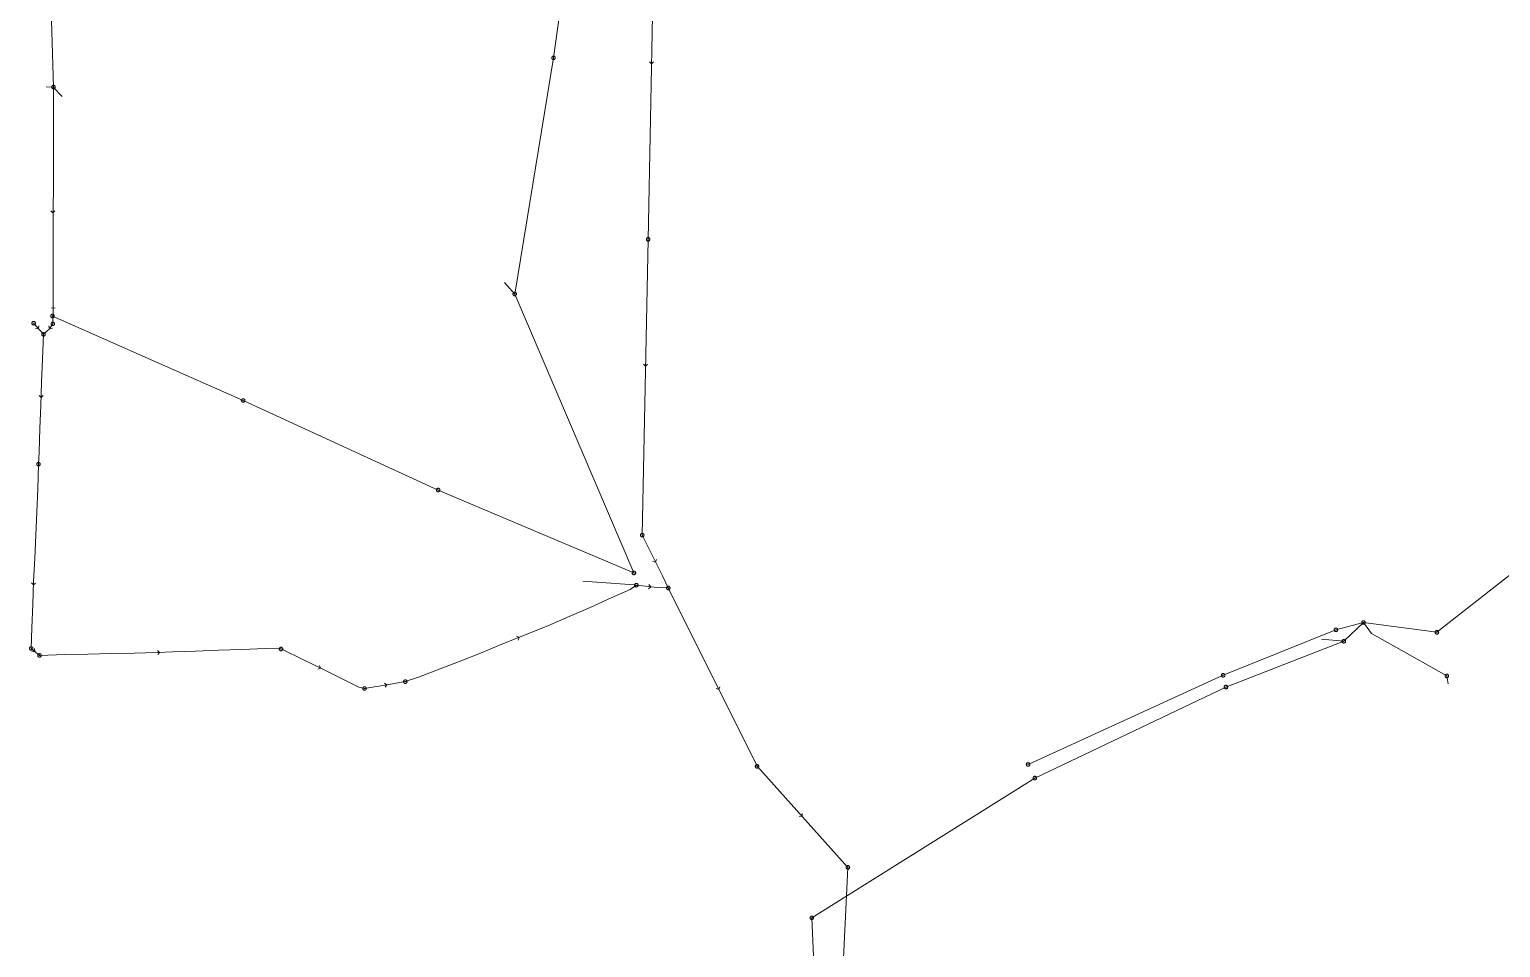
# Model space of a CAD drawing. Header units: metres. Extents: x 25504150 to 25508618, y 6694193 to 6702753.
# Drawn here: x 25506531.1 to 25506911.7, y 6698844.7 to 6699082.2 of the extents above; entities that cross this region are included whole.
import ezdxf

# ---------------------------------------------------------------- set-up
doc = ezdxf.new("R2010")
doc.units = ezdxf.units.M
for name, pattern in [('Sewer_node', [0]), ('Viemariputket', [0]), ('Viemarivarusteet', [0])]:
    doc.linetypes.add(name, pattern=pattern)
for name, color, linetype, lineweight in [('Sewer_node', 7, 'Sewer_node', 0), ('Viemariputket', 7, 'Viemariputket', 0), ('Viemarivarusteet', 7, 'Viemarivarusteet', 0)]:
    doc.layers.add(name, color=color, linetype=linetype, lineweight=lineweight)

msp = doc.modelspace()

# ---------------------------------------------------------------- linework, layer by layer
at = {"layer": 'Sewer_node', "color": 46, "linetype": 'Continuous', "true_color": 0x7f5f00}
msp.add_line((25506536.7, 6699010.15, 34.66), (25506537.72, 6699010.11, 34.66), dxfattribs=at)
at = {"layer": 'Sewer_node', "color": 252, "linetype": 'Continuous', "lineweight": 9, "true_color": 0x848484, "flags": 128}
for points, elevation in [([(25506667.13, 6699074.86), (25506667.12, 6699074.93), (25506667.11, 6699075), (25506667.08, 6699075.07), (25506667.04, 6699075.13), (25506667, 6699075.19), (25506666.94, 6699075.23), (25506666.88, 6699075.27), (25506666.81, 6699075.3), (25506666.74, 6699075.31), (25506666.67, 6699075.32), (25506666.6, 6699075.31), (25506666.53, 6699075.3), (25506666.46, 6699075.27), (25506666.4, 6699075.23), (25506666.34, 6699075.19), (25506666.3, 6699075.13), (25506666.26, 6699075.07), (25506666.23, 6699075), (25506666.22, 6699074.93), (25506666.21, 6699074.86), (25506666.22, 6699074.79), (25506666.23, 6699074.72), (25506666.26, 6699074.65), (25506666.3, 6699074.59), (25506666.34, 6699074.53), (25506666.4, 6699074.49), (25506666.46, 6699074.45), (25506666.53, 6699074.42), (25506666.6, 6699074.41), (25506666.67, 6699074.4), (25506666.74, 6699074.41), (25506666.81, 6699074.42), (25506666.88, 6699074.45), (25506666.94, 6699074.49), (25506667, 6699074.53), (25506667.04, 6699074.59), (25506667.08, 6699074.65), (25506667.11, 6699074.72), (25506667.12, 6699074.79)], 35.67), ([(25506657.1, 6699013.74), (25506657.09, 6699013.81), (25506657.08, 6699013.88), (25506657.05, 6699013.95), (25506657.01, 6699014.01), (25506656.97, 6699014.07), (25506656.91, 6699014.11), (25506656.85, 6699014.15), (25506656.78, 6699014.18), (25506656.71, 6699014.19), (25506656.64, 6699014.2), (25506656.57, 6699014.19), (25506656.5, 6699014.18), (25506656.43, 6699014.15), (25506656.37, 6699014.11), (25506656.31, 6699014.07), (25506656.27, 6699014.01), (25506656.23, 6699013.95), (25506656.2, 6699013.88), (25506656.19, 6699013.81), (25506656.18, 6699013.74), (25506656.19, 6699013.67), (25506656.2, 6699013.6), (25506656.23, 6699013.53), (25506656.27, 6699013.47), (25506656.31, 6699013.41), (25506656.37, 6699013.37), (25506656.43, 6699013.33), (25506656.5, 6699013.3), (25506656.57, 6699013.29), (25506656.64, 6699013.28), (25506656.71, 6699013.29), (25506656.78, 6699013.3), (25506656.85, 6699013.33), (25506656.91, 6699013.37), (25506656.97, 6699013.41), (25506657.01, 6699013.47), (25506657.05, 6699013.53), (25506657.08, 6699013.6), (25506657.09, 6699013.67)], 35.32), ([(25506537.49, 6699008.06), (25506537.48, 6699008.13), (25506537.47, 6699008.2), (25506537.44, 6699008.27), (25506537.4, 6699008.33), (25506537.36, 6699008.39), (25506537.3, 6699008.43), (25506537.24, 6699008.47), (25506537.17, 6699008.5), (25506537.1, 6699008.51), (25506537.03, 6699008.52), (25506536.96, 6699008.51), (25506536.89, 6699008.5), (25506536.82, 6699008.47), (25506536.76, 6699008.43), (25506536.7, 6699008.39), (25506536.66, 6699008.33), (25506536.62, 6699008.27), (25506536.59, 6699008.2), (25506536.58, 6699008.13), (25506536.57, 6699008.06), (25506536.58, 6699007.99), (25506536.59, 6699007.92), (25506536.62, 6699007.85), (25506536.66, 6699007.79), (25506536.7, 6699007.73), (25506536.76, 6699007.69), (25506536.82, 6699007.65), (25506536.89, 6699007.62), (25506536.96, 6699007.61), (25506537.03, 6699007.6), (25506537.1, 6699007.61), (25506537.17, 6699007.62), (25506537.24, 6699007.65), (25506537.3, 6699007.69), (25506537.36, 6699007.73), (25506537.4, 6699007.79), (25506537.44, 6699007.85), (25506537.47, 6699007.92), (25506537.48, 6699007.99)], 39.13), ([(25506586.82, 6698986.2), (25506586.81, 6698986.27), (25506586.8, 6698986.34), (25506586.77, 6698986.41), (25506586.73, 6698986.47), (25506586.69, 6698986.53), (25506586.63, 6698986.57), (25506586.57, 6698986.61), (25506586.5, 6698986.64), (25506586.43, 6698986.65), (25506586.36, 6698986.66), (25506586.29, 6698986.65), (25506586.22, 6698986.64), (25506586.15, 6698986.61), (25506586.09, 6698986.57), (25506586.03, 6698986.53), (25506585.99, 6698986.47), (25506585.95, 6698986.41), (25506585.92, 6698986.34), (25506585.91, 6698986.27), (25506585.9, 6698986.2), (25506585.91, 6698986.13), (25506585.92, 6698986.06), (25506585.95, 6698985.99), (25506585.99, 6698985.93), (25506586.03, 6698985.87), (25506586.09, 6698985.83), (25506586.15, 6698985.79), (25506586.22, 6698985.76), (25506586.29, 6698985.75), (25506586.36, 6698985.74), (25506586.43, 6698985.75), (25506586.5, 6698985.76), (25506586.57, 6698985.79), (25506586.63, 6698985.83), (25506586.69, 6698985.87), (25506586.73, 6698985.93), (25506586.77, 6698985.99), (25506586.8, 6698986.06), (25506586.81, 6698986.13)], 36.62), ([(25506637.29, 6698963.04), (25506637.28, 6698963.11), (25506637.27, 6698963.18), (25506637.24, 6698963.25), (25506637.2, 6698963.31), (25506637.16, 6698963.37), (25506637.1, 6698963.41), (25506637.04, 6698963.45), (25506636.97, 6698963.48), (25506636.9, 6698963.49), (25506636.83, 6698963.5), (25506636.76, 6698963.49), (25506636.69, 6698963.48), (25506636.62, 6698963.45), (25506636.56, 6698963.41), (25506636.5, 6698963.37), (25506636.46, 6698963.31), (25506636.42, 6698963.25), (25506636.39, 6698963.18), (25506636.38, 6698963.11), (25506636.37, 6698963.04), (25506636.38, 6698962.97), (25506636.39, 6698962.9), (25506636.42, 6698962.83), (25506636.46, 6698962.77), (25506636.5, 6698962.71), (25506636.56, 6698962.67), (25506636.62, 6698962.63), (25506636.69, 6698962.6), (25506636.76, 6698962.59), (25506636.83, 6698962.58), (25506636.9, 6698962.59), (25506636.97, 6698962.6), (25506637.04, 6698962.63), (25506637.1, 6698962.67), (25506637.16, 6698962.71), (25506637.2, 6698962.77), (25506637.24, 6698962.83), (25506637.27, 6698962.9), (25506637.28, 6698962.97)], 34.86), ([(25506869.59, 6698926.87), (25506869.58, 6698926.94), (25506869.57, 6698927.01), (25506869.54, 6698927.08), (25506869.5, 6698927.14), (25506869.46, 6698927.2), (25506869.4, 6698927.24), (25506869.34, 6698927.28), (25506869.27, 6698927.31), (25506869.2, 6698927.32), (25506869.13, 6698927.33), (25506869.06, 6698927.32), (25506868.99, 6698927.31), (25506868.92, 6698927.28), (25506868.86, 6698927.24), (25506868.8, 6698927.2), (25506868.76, 6698927.14), (25506868.72, 6698927.08), (25506868.69, 6698927.01), (25506868.68, 6698926.94), (25506868.67, 6698926.87), (25506868.68, 6698926.8), (25506868.69, 6698926.73), (25506868.72, 6698926.66), (25506868.76, 6698926.6), (25506868.8, 6698926.54), (25506868.86, 6698926.5), (25506868.92, 6698926.46), (25506868.99, 6698926.43), (25506869.06, 6698926.42), (25506869.13, 6698926.41), (25506869.2, 6698926.42), (25506869.27, 6698926.43), (25506869.34, 6698926.46), (25506869.4, 6698926.5), (25506869.46, 6698926.54), (25506869.5, 6698926.6), (25506869.54, 6698926.66), (25506869.57, 6698926.73), (25506869.58, 6698926.8)], 33.48)]:
    msp.add_lwpolyline(points, close=True, dxfattribs=dict(at, elevation=elevation))
at = {"layer": 'Sewer_node', "color": 46, "linetype": 'Continuous', "true_color": 0x7f5f00, "flags": 128}
for points in [[(25506691.5, 6699073.84), (25506692.04, 6699073.32), (25506692.56, 6699073.84)], [(25506536.61, 6699035.28), (25506537.15, 6699034.76), (25506537.67, 6699035.29)], [(25506532.68, 6699004.8), (25506533.43, 6699004.77), (25506533.47, 6699005.51)], [(25506536.12, 6699005.5), (25506536.27, 6699004.77), (25506537, 6699004.91)], [(25506689.97, 6698995.61), (25506690.5, 6698995.09), (25506691.03, 6698995.61)], [(25506533.55, 6698987.52), (25506534.07, 6698986.97), (25506534.61, 6698987.47)], [(25506692.4, 6698944.59), (25506693.11, 6698944.36), (25506693.35, 6698945.06)], [(25506531.6, 6698939.03), (25506532.12, 6698938.48), (25506532.66, 6698938.99)], [(25506691.25, 6698937.52), (25506691.83, 6698938), (25506691.37, 6698938.58)], [(25506657.5, 6698924.23), (25506657.79, 6698924.92), (25506657.1, 6698925.21)], [(25506531.73, 6698921.2), (25506532.47, 6698921.27), (25506532.4, 6698922.01)], [(25506564.26, 6698920.48), (25506564.77, 6698921.04), (25506564.22, 6698921.54)], [(25506605.68, 6698916.7), (25506606.39, 6698916.94), (25506606.15, 6698917.65)], [(25506623.16, 6698912.03), (25506623.59, 6698912.64), (25506622.98, 6698913.08)], [(25506708.75, 6698911.7), (25506709.46, 6698911.47), (25506709.7, 6698912.17)], [(25506730.27, 6698878.63), (25506731.02, 6698878.6), (25506731.06, 6698879.34)]]:
    msp.add_lwpolyline(points, dxfattribs=at)
for points, elevation in [([(25506537.77, 6699067.29), (25506537.76, 6699067.36), (25506537.75, 6699067.43), (25506537.72, 6699067.5), (25506537.68, 6699067.56), (25506537.64, 6699067.62), (25506537.58, 6699067.66), (25506537.52, 6699067.7), (25506537.45, 6699067.73), (25506537.38, 6699067.74), (25506537.31, 6699067.75), (25506537.24, 6699067.74), (25506537.17, 6699067.73), (25506537.1, 6699067.7), (25506537.04, 6699067.66), (25506536.98, 6699067.62), (25506536.94, 6699067.56), (25506536.9, 6699067.5), (25506536.87, 6699067.43), (25506536.86, 6699067.36), (25506536.85, 6699067.29), (25506536.86, 6699067.22), (25506536.87, 6699067.15), (25506536.9, 6699067.08), (25506536.94, 6699067.02), (25506536.98, 6699066.96), (25506537.04, 6699066.92), (25506537.1, 6699066.88), (25506537.17, 6699066.85), (25506537.24, 6699066.84), (25506537.31, 6699066.83), (25506537.38, 6699066.84), (25506537.45, 6699066.85), (25506537.52, 6699066.88), (25506537.58, 6699066.92), (25506537.64, 6699066.96), (25506537.68, 6699067.02), (25506537.72, 6699067.08), (25506537.75, 6699067.15), (25506537.76, 6699067.22)], 39.13), ([(25506532.62, 6699006.19), (25506532.61, 6699006.26), (25506532.6, 6699006.33), (25506532.57, 6699006.4), (25506532.53, 6699006.46), (25506532.49, 6699006.52), (25506532.43, 6699006.56), (25506532.37, 6699006.6), (25506532.3, 6699006.63), (25506532.23, 6699006.64), (25506532.16, 6699006.65), (25506532.09, 6699006.64), (25506532.02, 6699006.63), (25506531.95, 6699006.6), (25506531.89, 6699006.56), (25506531.83, 6699006.52), (25506531.79, 6699006.46), (25506531.75, 6699006.4), (25506531.72, 6699006.33), (25506531.71, 6699006.26), (25506531.7, 6699006.19), (25506531.71, 6699006.12), (25506531.72, 6699006.05), (25506531.75, 6699005.98), (25506531.79, 6699005.92), (25506531.83, 6699005.86), (25506531.89, 6699005.82), (25506531.95, 6699005.78), (25506532.02, 6699005.75), (25506532.09, 6699005.74), (25506532.16, 6699005.73), (25506532.23, 6699005.74), (25506532.3, 6699005.75), (25506532.37, 6699005.78), (25506532.43, 6699005.82), (25506532.49, 6699005.86), (25506532.53, 6699005.92), (25506532.57, 6699005.98), (25506532.6, 6699006.05), (25506532.61, 6699006.12)], 100), ([(25506537.6, 6699006.05), (25506537.59, 6699006.12), (25506537.58, 6699006.19), (25506537.55, 6699006.26), (25506537.51, 6699006.32), (25506537.47, 6699006.38), (25506537.41, 6699006.42), (25506537.35, 6699006.46), (25506537.28, 6699006.49), (25506537.21, 6699006.5), (25506537.14, 6699006.51), (25506537.07, 6699006.5), (25506537, 6699006.49), (25506536.93, 6699006.46), (25506536.87, 6699006.42), (25506536.81, 6699006.38), (25506536.77, 6699006.32), (25506536.73, 6699006.26), (25506536.7, 6699006.19), (25506536.69, 6699006.12), (25506536.68, 6699006.05), (25506536.69, 6699005.98), (25506536.7, 6699005.91), (25506536.73, 6699005.84), (25506536.77, 6699005.78), (25506536.81, 6699005.72), (25506536.87, 6699005.68), (25506536.93, 6699005.64), (25506537, 6699005.61), (25506537.07, 6699005.6), (25506537.14, 6699005.59), (25506537.21, 6699005.6), (25506537.28, 6699005.61), (25506537.35, 6699005.64), (25506537.41, 6699005.68), (25506537.47, 6699005.72), (25506537.51, 6699005.78), (25506537.55, 6699005.84), (25506537.58, 6699005.91), (25506537.59, 6699005.98)], 100), ([(25506535.17, 6699003.32), (25506535.16, 6699003.39), (25506535.15, 6699003.46), (25506535.12, 6699003.53), (25506535.08, 6699003.59), (25506535.04, 6699003.65), (25506534.98, 6699003.69), (25506534.92, 6699003.73), (25506534.85, 6699003.76), (25506534.78, 6699003.77), (25506534.71, 6699003.78), (25506534.64, 6699003.77), (25506534.57, 6699003.76), (25506534.5, 6699003.73), (25506534.44, 6699003.69), (25506534.38, 6699003.65), (25506534.34, 6699003.59), (25506534.3, 6699003.53), (25506534.27, 6699003.46), (25506534.26, 6699003.39), (25506534.25, 6699003.32), (25506534.26, 6699003.25), (25506534.27, 6699003.18), (25506534.3, 6699003.11), (25506534.34, 6699003.05), (25506534.38, 6699002.99), (25506534.44, 6699002.95), (25506534.5, 6699002.91), (25506534.57, 6699002.88), (25506534.64, 6699002.87), (25506534.71, 6699002.86), (25506534.78, 6699002.87), (25506534.85, 6699002.88), (25506534.92, 6699002.91), (25506534.98, 6699002.95), (25506535.04, 6699002.99), (25506535.08, 6699003.05), (25506535.12, 6699003.11), (25506535.15, 6699003.18), (25506535.16, 6699003.25)], 100), ([(25506533.88, 6698969.73), (25506533.87, 6698969.8), (25506533.86, 6698969.87), (25506533.83, 6698969.94), (25506533.79, 6698970), (25506533.75, 6698970.06), (25506533.69, 6698970.1), (25506533.63, 6698970.14), (25506533.56, 6698970.17), (25506533.49, 6698970.18), (25506533.42, 6698970.19), (25506533.35, 6698970.18), (25506533.28, 6698970.17), (25506533.21, 6698970.14), (25506533.15, 6698970.1), (25506533.09, 6698970.06), (25506533.05, 6698970), (25506533.01, 6698969.94), (25506532.98, 6698969.87), (25506532.97, 6698969.8), (25506532.96, 6698969.73), (25506532.97, 6698969.66), (25506532.98, 6698969.59), (25506533.01, 6698969.52), (25506533.05, 6698969.46), (25506533.09, 6698969.4), (25506533.15, 6698969.36), (25506533.21, 6698969.32), (25506533.28, 6698969.29), (25506533.35, 6698969.28), (25506533.42, 6698969.27), (25506533.49, 6698969.28), (25506533.56, 6698969.29), (25506533.63, 6698969.32), (25506533.69, 6698969.36), (25506533.75, 6698969.4), (25506533.79, 6698969.46), (25506533.83, 6698969.52), (25506533.86, 6698969.59), (25506533.87, 6698969.66)], 100), ([(25506688.58, 6698938.41), (25506688.57, 6698938.48), (25506688.56, 6698938.55), (25506688.53, 6698938.62), (25506688.49, 6698938.68), (25506688.45, 6698938.74), (25506688.39, 6698938.78), (25506688.33, 6698938.82), (25506688.26, 6698938.85), (25506688.19, 6698938.86), (25506688.12, 6698938.87), (25506688.05, 6698938.86), (25506687.98, 6698938.85), (25506687.91, 6698938.82), (25506687.85, 6698938.78), (25506687.79, 6698938.74), (25506687.75, 6698938.68), (25506687.71, 6698938.62), (25506687.68, 6698938.55), (25506687.67, 6698938.48), (25506687.66, 6698938.41), (25506687.67, 6698938.34), (25506687.68, 6698938.27), (25506687.71, 6698938.2), (25506687.75, 6698938.14), (25506687.79, 6698938.08), (25506687.85, 6698938.04), (25506687.91, 6698938), (25506687.98, 6698937.97), (25506688.05, 6698937.96), (25506688.12, 6698937.95), (25506688.19, 6698937.96), (25506688.26, 6698937.97), (25506688.33, 6698938), (25506688.39, 6698938.04), (25506688.45, 6698938.08), (25506688.49, 6698938.14), (25506688.53, 6698938.2), (25506688.56, 6698938.27), (25506688.57, 6698938.34)], 100), ([(25506876.74, 6698928.77), (25506876.73, 6698928.84), (25506876.72, 6698928.92), (25506876.69, 6698928.98), (25506876.65, 6698929.05), (25506876.6, 6698929.1), (25506876.55, 6698929.15), (25506876.48, 6698929.19), (25506876.42, 6698929.22), (25506876.34, 6698929.23), (25506876.27, 6698929.24), (25506876.2, 6698929.23), (25506876.12, 6698929.22), (25506876.06, 6698929.19), (25506875.99, 6698929.15), (25506875.94, 6698929.1), (25506875.89, 6698929.05), (25506875.85, 6698928.98), (25506875.82, 6698928.92), (25506875.81, 6698928.84), (25506875.8, 6698928.77), (25506875.81, 6698928.7), (25506875.82, 6698928.62), (25506875.85, 6698928.56), (25506875.89, 6698928.49), (25506875.94, 6698928.44), (25506875.99, 6698928.39), (25506876.06, 6698928.35), (25506876.12, 6698928.32), (25506876.2, 6698928.31), (25506876.27, 6698928.3), (25506876.34, 6698928.31), (25506876.42, 6698928.32), (25506876.48, 6698928.35), (25506876.55, 6698928.39), (25506876.6, 6698928.44), (25506876.65, 6698928.49), (25506876.69, 6698928.56), (25506876.72, 6698928.62), (25506876.73, 6698928.7)], 33.89), ([(25506871.62, 6698923.91), (25506871.61, 6698923.98), (25506871.6, 6698924.05), (25506871.57, 6698924.12), (25506871.53, 6698924.18), (25506871.49, 6698924.24), (25506871.43, 6698924.28), (25506871.37, 6698924.32), (25506871.3, 6698924.35), (25506871.23, 6698924.36), (25506871.16, 6698924.37), (25506871.09, 6698924.36), (25506871.02, 6698924.35), (25506870.95, 6698924.32), (25506870.89, 6698924.28), (25506870.83, 6698924.24), (25506870.79, 6698924.18), (25506870.75, 6698924.12), (25506870.72, 6698924.05), (25506870.71, 6698923.98), (25506870.7, 6698923.91), (25506870.71, 6698923.84), (25506870.72, 6698923.77), (25506870.75, 6698923.7), (25506870.79, 6698923.64), (25506870.83, 6698923.58), (25506870.89, 6698923.54), (25506870.95, 6698923.5), (25506871.02, 6698923.47), (25506871.09, 6698923.46), (25506871.16, 6698923.45), (25506871.23, 6698923.46), (25506871.3, 6698923.47), (25506871.37, 6698923.5), (25506871.43, 6698923.54), (25506871.49, 6698923.58), (25506871.53, 6698923.64), (25506871.57, 6698923.7), (25506871.6, 6698923.77), (25506871.61, 6698923.84)], 33.51), ([(25506895.73, 6698926.23), (25506895.72, 6698926.3), (25506895.71, 6698926.37), (25506895.68, 6698926.44), (25506895.64, 6698926.5), (25506895.6, 6698926.56), (25506895.54, 6698926.6), (25506895.48, 6698926.64), (25506895.41, 6698926.67), (25506895.34, 6698926.68), (25506895.27, 6698926.69), (25506895.2, 6698926.68), (25506895.13, 6698926.67), (25506895.06, 6698926.64), (25506895, 6698926.6), (25506894.94, 6698926.56), (25506894.9, 6698926.5), (25506894.86, 6698926.44), (25506894.83, 6698926.37), (25506894.82, 6698926.3), (25506894.81, 6698926.23), (25506894.82, 6698926.16), (25506894.83, 6698926.09), (25506894.86, 6698926.02), (25506894.9, 6698925.96), (25506894.94, 6698925.9), (25506895, 6698925.86), (25506895.06, 6698925.82), (25506895.13, 6698925.79), (25506895.2, 6698925.78), (25506895.27, 6698925.77), (25506895.34, 6698925.78), (25506895.41, 6698925.79), (25506895.48, 6698925.82), (25506895.54, 6698925.86), (25506895.6, 6698925.9), (25506895.64, 6698925.96), (25506895.68, 6698926.02), (25506895.71, 6698926.09), (25506895.72, 6698926.16)], 34.27), ([(25506531.99, 6698922.06), (25506531.98, 6698922.13), (25506531.97, 6698922.2), (25506531.94, 6698922.27), (25506531.9, 6698922.33), (25506531.86, 6698922.39), (25506531.8, 6698922.43), (25506531.74, 6698922.47), (25506531.67, 6698922.5), (25506531.6, 6698922.51), (25506531.53, 6698922.52), (25506531.46, 6698922.51), (25506531.39, 6698922.5), (25506531.32, 6698922.47), (25506531.26, 6698922.43), (25506531.2, 6698922.39), (25506531.16, 6698922.33), (25506531.12, 6698922.27), (25506531.09, 6698922.2), (25506531.08, 6698922.13), (25506531.07, 6698922.06), (25506531.08, 6698921.99), (25506531.09, 6698921.92), (25506531.12, 6698921.85), (25506531.16, 6698921.79), (25506531.2, 6698921.73), (25506531.26, 6698921.69), (25506531.32, 6698921.65), (25506531.39, 6698921.62), (25506531.46, 6698921.61), (25506531.53, 6698921.6), (25506531.6, 6698921.61), (25506531.67, 6698921.62), (25506531.74, 6698921.65), (25506531.8, 6698921.69), (25506531.86, 6698921.73), (25506531.9, 6698921.79), (25506531.94, 6698921.85), (25506531.97, 6698921.92), (25506531.98, 6698921.99)], 100), ([(25506534.15, 6698920.26), (25506534.14, 6698920.33), (25506534.13, 6698920.4), (25506534.1, 6698920.47), (25506534.06, 6698920.53), (25506534.02, 6698920.59), (25506533.96, 6698920.63), (25506533.9, 6698920.67), (25506533.83, 6698920.7), (25506533.76, 6698920.71), (25506533.69, 6698920.72), (25506533.62, 6698920.71), (25506533.55, 6698920.7), (25506533.48, 6698920.67), (25506533.42, 6698920.63), (25506533.36, 6698920.59), (25506533.32, 6698920.53), (25506533.28, 6698920.47), (25506533.25, 6698920.4), (25506533.24, 6698920.33), (25506533.23, 6698920.26), (25506533.24, 6698920.19), (25506533.25, 6698920.12), (25506533.28, 6698920.05), (25506533.32, 6698919.99), (25506533.36, 6698919.93), (25506533.42, 6698919.89), (25506533.48, 6698919.85), (25506533.55, 6698919.82), (25506533.62, 6698919.81), (25506533.69, 6698919.8), (25506533.76, 6698919.81), (25506533.83, 6698919.82), (25506533.9, 6698919.85), (25506533.96, 6698919.89), (25506534.02, 6698919.93), (25506534.06, 6698919.99), (25506534.1, 6698920.05), (25506534.13, 6698920.12), (25506534.14, 6698920.19)], 100), ([(25506596.64, 6698921.92), (25506596.63, 6698921.99), (25506596.62, 6698922.06), (25506596.59, 6698922.13), (25506596.55, 6698922.19), (25506596.51, 6698922.25), (25506596.45, 6698922.29), (25506596.39, 6698922.33), (25506596.32, 6698922.36), (25506596.25, 6698922.37), (25506596.18, 6698922.38), (25506596.11, 6698922.37), (25506596.04, 6698922.36), (25506595.97, 6698922.33), (25506595.91, 6698922.29), (25506595.85, 6698922.25), (25506595.81, 6698922.19), (25506595.77, 6698922.13), (25506595.74, 6698922.06), (25506595.73, 6698921.99), (25506595.72, 6698921.92), (25506595.73, 6698921.85), (25506595.74, 6698921.78), (25506595.77, 6698921.71), (25506595.81, 6698921.65), (25506595.85, 6698921.59), (25506595.91, 6698921.55), (25506595.97, 6698921.51), (25506596.04, 6698921.48), (25506596.11, 6698921.47), (25506596.18, 6698921.46), (25506596.25, 6698921.47), (25506596.32, 6698921.48), (25506596.39, 6698921.51), (25506596.45, 6698921.55), (25506596.51, 6698921.59), (25506596.55, 6698921.65), (25506596.59, 6698921.71), (25506596.62, 6698921.78), (25506596.63, 6698921.85)], 100), ([(25506628.79, 6698913.47), (25506628.78, 6698913.54), (25506628.77, 6698913.61), (25506628.74, 6698913.68), (25506628.7, 6698913.74), (25506628.66, 6698913.8), (25506628.6, 6698913.84), (25506628.54, 6698913.88), (25506628.47, 6698913.91), (25506628.4, 6698913.92), (25506628.33, 6698913.93), (25506628.26, 6698913.92), (25506628.19, 6698913.91), (25506628.12, 6698913.88), (25506628.06, 6698913.84), (25506628, 6698913.8), (25506627.96, 6698913.74), (25506627.92, 6698913.68), (25506627.89, 6698913.61), (25506627.88, 6698913.54), (25506627.87, 6698913.47), (25506627.88, 6698913.4), (25506627.89, 6698913.33), (25506627.92, 6698913.26), (25506627.96, 6698913.2), (25506628, 6698913.14), (25506628.06, 6698913.1), (25506628.12, 6698913.06), (25506628.19, 6698913.03), (25506628.26, 6698913.02), (25506628.33, 6698913.01), (25506628.4, 6698913.02), (25506628.47, 6698913.03), (25506628.54, 6698913.06), (25506628.6, 6698913.1), (25506628.66, 6698913.14), (25506628.7, 6698913.2), (25506628.74, 6698913.26), (25506628.77, 6698913.33), (25506628.78, 6698913.4)], 100), ([(25506898.3, 6698914.95), (25506898.29, 6698915.02), (25506898.28, 6698915.09), (25506898.25, 6698915.16), (25506898.21, 6698915.22), (25506898.17, 6698915.28), (25506898.11, 6698915.32), (25506898.05, 6698915.36), (25506897.98, 6698915.39), (25506897.91, 6698915.4), (25506897.84, 6698915.41), (25506897.77, 6698915.4), (25506897.7, 6698915.39), (25506897.63, 6698915.36), (25506897.57, 6698915.32), (25506897.51, 6698915.28), (25506897.47, 6698915.22), (25506897.43, 6698915.16), (25506897.4, 6698915.09), (25506897.39, 6698915.02), (25506897.38, 6698914.95), (25506897.39, 6698914.88), (25506897.4, 6698914.81), (25506897.43, 6698914.74), (25506897.47, 6698914.68), (25506897.51, 6698914.62), (25506897.57, 6698914.58), (25506897.63, 6698914.54), (25506897.7, 6698914.51), (25506897.77, 6698914.5), (25506897.84, 6698914.49), (25506897.91, 6698914.5), (25506897.98, 6698914.51), (25506898.05, 6698914.54), (25506898.11, 6698914.58), (25506898.17, 6698914.62), (25506898.21, 6698914.68), (25506898.25, 6698914.74), (25506898.28, 6698914.81), (25506898.29, 6698914.88)], 35), ([(25506618.25, 6698911.69), (25506618.24, 6698911.76), (25506618.23, 6698911.83), (25506618.2, 6698911.9), (25506618.16, 6698911.96), (25506618.12, 6698912.02), (25506618.06, 6698912.06), (25506618, 6698912.1), (25506617.93, 6698912.13), (25506617.86, 6698912.14), (25506617.79, 6698912.15), (25506617.72, 6698912.14), (25506617.65, 6698912.13), (25506617.58, 6698912.1), (25506617.52, 6698912.06), (25506617.46, 6698912.02), (25506617.42, 6698911.96), (25506617.38, 6698911.9), (25506617.35, 6698911.83), (25506617.34, 6698911.76), (25506617.33, 6698911.69), (25506617.34, 6698911.62), (25506617.35, 6698911.55), (25506617.38, 6698911.48), (25506617.42, 6698911.42), (25506617.46, 6698911.36), (25506617.52, 6698911.32), (25506617.58, 6698911.28), (25506617.65, 6698911.25), (25506617.72, 6698911.24), (25506617.79, 6698911.23), (25506617.86, 6698911.24), (25506617.93, 6698911.25), (25506618, 6698911.28), (25506618.06, 6698911.32), (25506618.12, 6698911.36), (25506618.16, 6698911.42), (25506618.2, 6698911.48), (25506618.23, 6698911.55), (25506618.24, 6698911.62)], 100), ([(25506841.13, 6698912.07), (25506841.12, 6698912.14), (25506841.11, 6698912.21), (25506841.08, 6698912.28), (25506841.04, 6698912.34), (25506841, 6698912.4), (25506840.94, 6698912.44), (25506840.88, 6698912.48), (25506840.81, 6698912.51), (25506840.74, 6698912.52), (25506840.67, 6698912.53), (25506840.6, 6698912.52), (25506840.53, 6698912.51), (25506840.46, 6698912.48), (25506840.4, 6698912.44), (25506840.34, 6698912.4), (25506840.3, 6698912.34), (25506840.26, 6698912.28), (25506840.23, 6698912.21), (25506840.22, 6698912.14), (25506840.21, 6698912.07), (25506840.22, 6698912), (25506840.23, 6698911.93), (25506840.26, 6698911.86), (25506840.3, 6698911.8), (25506840.34, 6698911.74), (25506840.4, 6698911.7), (25506840.46, 6698911.66), (25506840.53, 6698911.63), (25506840.6, 6698911.62), (25506840.67, 6698911.61), (25506840.74, 6698911.62), (25506840.81, 6698911.63), (25506840.88, 6698911.66), (25506840.94, 6698911.7), (25506841, 6698911.74), (25506841.04, 6698911.8), (25506841.08, 6698911.86), (25506841.11, 6698911.93), (25506841.12, 6698912)], 33.7), ([(25506719.81, 6698891.57), (25506719.8, 6698891.64), (25506719.79, 6698891.71), (25506719.76, 6698891.78), (25506719.72, 6698891.84), (25506719.68, 6698891.9), (25506719.62, 6698891.94), (25506719.56, 6698891.98), (25506719.49, 6698892.01), (25506719.42, 6698892.02), (25506719.35, 6698892.03), (25506719.28, 6698892.02), (25506719.21, 6698892.01), (25506719.14, 6698891.98), (25506719.08, 6698891.94), (25506719.02, 6698891.9), (25506718.98, 6698891.84), (25506718.94, 6698891.78), (25506718.91, 6698891.71), (25506718.9, 6698891.64), (25506718.89, 6698891.57), (25506718.9, 6698891.5), (25506718.91, 6698891.43), (25506718.94, 6698891.36), (25506718.98, 6698891.3), (25506719.02, 6698891.24), (25506719.08, 6698891.2), (25506719.14, 6698891.16), (25506719.21, 6698891.13), (25506719.28, 6698891.12), (25506719.35, 6698891.11), (25506719.42, 6698891.12), (25506719.49, 6698891.13), (25506719.56, 6698891.16), (25506719.62, 6698891.2), (25506719.68, 6698891.24), (25506719.72, 6698891.3), (25506719.76, 6698891.36), (25506719.79, 6698891.43), (25506719.8, 6698891.5)], 34.37), ([(25506791.69, 6698888.53), (25506791.68, 6698888.6), (25506791.67, 6698888.67), (25506791.64, 6698888.74), (25506791.6, 6698888.8), (25506791.56, 6698888.86), (25506791.5, 6698888.9), (25506791.44, 6698888.94), (25506791.37, 6698888.97), (25506791.3, 6698888.98), (25506791.23, 6698888.99), (25506791.16, 6698888.98), (25506791.09, 6698888.97), (25506791.02, 6698888.94), (25506790.96, 6698888.9), (25506790.9, 6698888.86), (25506790.86, 6698888.8), (25506790.82, 6698888.74), (25506790.79, 6698888.67), (25506790.78, 6698888.6), (25506790.77, 6698888.53), (25506790.78, 6698888.46), (25506790.79, 6698888.39), (25506790.82, 6698888.32), (25506790.86, 6698888.26), (25506790.9, 6698888.2), (25506790.96, 6698888.16), (25506791.02, 6698888.12), (25506791.09, 6698888.09), (25506791.16, 6698888.08), (25506791.23, 6698888.07), (25506791.3, 6698888.08), (25506791.37, 6698888.09), (25506791.44, 6698888.12), (25506791.5, 6698888.16), (25506791.56, 6698888.2), (25506791.6, 6698888.26), (25506791.64, 6698888.32), (25506791.67, 6698888.39), (25506791.68, 6698888.46)], 33.75), ([(25506743.32, 6698865.43), (25506743.31, 6698865.5), (25506743.3, 6698865.57), (25506743.27, 6698865.64), (25506743.23, 6698865.7), (25506743.19, 6698865.76), (25506743.13, 6698865.8), (25506743.07, 6698865.84), (25506743, 6698865.87), (25506742.93, 6698865.88), (25506742.86, 6698865.89), (25506742.79, 6698865.88), (25506742.72, 6698865.87), (25506742.65, 6698865.84), (25506742.59, 6698865.8), (25506742.53, 6698865.76), (25506742.49, 6698865.7), (25506742.45, 6698865.64), (25506742.42, 6698865.57), (25506742.41, 6698865.5), (25506742.4, 6698865.43), (25506742.41, 6698865.36), (25506742.42, 6698865.29), (25506742.45, 6698865.22), (25506742.49, 6698865.16), (25506742.53, 6698865.1), (25506742.59, 6698865.06), (25506742.65, 6698865.02), (25506742.72, 6698864.99), (25506742.79, 6698864.98), (25506742.86, 6698864.97), (25506742.93, 6698864.98), (25506743, 6698864.99), (25506743.07, 6698865.02), (25506743.13, 6698865.06), (25506743.19, 6698865.1), (25506743.23, 6698865.16), (25506743.27, 6698865.22), (25506743.3, 6698865.29), (25506743.31, 6698865.36)], 33.71), ([(25506733.98, 6698852.37), (25506733.97, 6698852.44), (25506733.96, 6698852.51), (25506733.93, 6698852.58), (25506733.89, 6698852.64), (25506733.85, 6698852.7), (25506733.79, 6698852.74), (25506733.73, 6698852.78), (25506733.66, 6698852.81), (25506733.59, 6698852.82), (25506733.52, 6698852.83), (25506733.45, 6698852.82), (25506733.38, 6698852.81), (25506733.31, 6698852.78), (25506733.25, 6698852.74), (25506733.19, 6698852.7), (25506733.15, 6698852.64), (25506733.11, 6698852.58), (25506733.08, 6698852.51), (25506733.07, 6698852.44), (25506733.06, 6698852.37), (25506733.07, 6698852.3), (25506733.08, 6698852.23), (25506733.11, 6698852.16), (25506733.15, 6698852.1), (25506733.19, 6698852.04), (25506733.25, 6698852), (25506733.31, 6698851.96), (25506733.38, 6698851.93), (25506733.45, 6698851.92), (25506733.52, 6698851.91), (25506733.59, 6698851.92), (25506733.66, 6698851.93), (25506733.73, 6698851.96), (25506733.79, 6698852), (25506733.85, 6698852.04), (25506733.89, 6698852.1), (25506733.93, 6698852.16), (25506733.96, 6698852.23), (25506733.97, 6698852.3)], 33.52)]:
    msp.add_lwpolyline(points, close=True, dxfattribs=dict(at, elevation=elevation))
for points in [[(25506691.61, 6699027.89), (25506691.6, 6699027.96), (25506691.59, 6699028.03), (25506691.56, 6699028.1), (25506691.52, 6699028.16), (25506691.48, 6699028.22), (25506691.42, 6699028.26), (25506691.36, 6699028.3), (25506691.29, 6699028.33), (25506691.22, 6699028.34), (25506691.15, 6699028.35), (25506691.08, 6699028.34), (25506691.01, 6699028.33), (25506690.94, 6699028.3), (25506690.88, 6699028.26), (25506690.82, 6699028.22), (25506690.78, 6699028.16), (25506690.74, 6699028.1), (25506690.71, 6699028.03), (25506690.7, 6699027.96), (25506690.69, 6699027.89), (25506690.7, 6699027.82), (25506690.71, 6699027.75), (25506690.74, 6699027.68), (25506690.78, 6699027.62), (25506690.82, 6699027.56), (25506690.88, 6699027.52), (25506690.94, 6699027.48), (25506691.01, 6699027.45), (25506691.08, 6699027.44), (25506691.15, 6699027.43), (25506691.22, 6699027.44), (25506691.29, 6699027.45), (25506691.36, 6699027.48), (25506691.42, 6699027.52), (25506691.48, 6699027.56), (25506691.52, 6699027.62), (25506691.56, 6699027.68), (25506691.59, 6699027.75), (25506691.6, 6699027.82)], [(25506690.1, 6698951.35), (25506690.09, 6698951.42), (25506690.08, 6698951.49), (25506690.05, 6698951.56), (25506690.01, 6698951.62), (25506689.97, 6698951.68), (25506689.91, 6698951.72), (25506689.85, 6698951.76), (25506689.78, 6698951.79), (25506689.71, 6698951.8), (25506689.64, 6698951.81), (25506689.57, 6698951.8), (25506689.5, 6698951.79), (25506689.43, 6698951.76), (25506689.37, 6698951.72), (25506689.31, 6698951.68), (25506689.27, 6698951.62), (25506689.23, 6698951.56), (25506689.2, 6698951.49), (25506689.19, 6698951.42), (25506689.18, 6698951.35), (25506689.19, 6698951.28), (25506689.2, 6698951.21), (25506689.23, 6698951.14), (25506689.27, 6698951.08), (25506689.31, 6698951.02), (25506689.37, 6698950.98), (25506689.43, 6698950.94), (25506689.5, 6698950.91), (25506689.57, 6698950.9), (25506689.64, 6698950.89), (25506689.71, 6698950.9), (25506689.78, 6698950.91), (25506689.85, 6698950.94), (25506689.91, 6698950.98), (25506689.97, 6698951.02), (25506690.01, 6698951.08), (25506690.05, 6698951.14), (25506690.08, 6698951.21), (25506690.09, 6698951.28)], [(25506696.84, 6698937.7), (25506696.83, 6698937.77), (25506696.82, 6698937.84), (25506696.79, 6698937.91), (25506696.75, 6698937.97), (25506696.71, 6698938.03), (25506696.65, 6698938.07), (25506696.59, 6698938.11), (25506696.52, 6698938.14), (25506696.45, 6698938.15), (25506696.38, 6698938.16), (25506696.31, 6698938.15), (25506696.24, 6698938.14), (25506696.17, 6698938.11), (25506696.11, 6698938.07), (25506696.05, 6698938.03), (25506696.01, 6698937.97), (25506695.97, 6698937.91), (25506695.94, 6698937.84), (25506695.93, 6698937.77), (25506695.92, 6698937.7), (25506695.93, 6698937.63), (25506695.94, 6698937.56), (25506695.97, 6698937.49), (25506696.01, 6698937.43), (25506696.05, 6698937.37), (25506696.11, 6698937.33), (25506696.17, 6698937.29), (25506696.24, 6698937.26), (25506696.31, 6698937.25), (25506696.38, 6698937.24), (25506696.45, 6698937.25), (25506696.52, 6698937.26), (25506696.59, 6698937.29), (25506696.65, 6698937.33), (25506696.71, 6698937.37), (25506696.75, 6698937.43), (25506696.79, 6698937.49), (25506696.82, 6698937.56), (25506696.83, 6698937.63)]]:
    msp.add_lwpolyline(points, close=True, dxfattribs=at)
at = {"layer": 'Sewer_node', "color": 252, "linetype": 'Continuous', "lineweight": 9, "true_color": 0x848484, "flags": 128}
for points in [[(25506687.95, 6698941.59), (25506687.94, 6698941.66), (25506687.93, 6698941.73), (25506687.9, 6698941.8), (25506687.86, 6698941.86), (25506687.82, 6698941.92), (25506687.76, 6698941.96), (25506687.7, 6698942), (25506687.63, 6698942.03), (25506687.56, 6698942.04), (25506687.49, 6698942.05), (25506687.42, 6698942.04), (25506687.35, 6698942.03), (25506687.28, 6698942), (25506687.22, 6698941.96), (25506687.16, 6698941.92), (25506687.12, 6698941.86), (25506687.08, 6698941.8), (25506687.05, 6698941.73), (25506687.04, 6698941.66), (25506687.03, 6698941.59), (25506687.04, 6698941.52), (25506687.05, 6698941.45), (25506687.08, 6698941.38), (25506687.12, 6698941.32), (25506687.16, 6698941.26), (25506687.22, 6698941.22), (25506687.28, 6698941.18), (25506687.35, 6698941.15), (25506687.42, 6698941.14), (25506687.49, 6698941.13), (25506687.56, 6698941.14), (25506687.63, 6698941.15), (25506687.7, 6698941.18), (25506687.76, 6698941.22), (25506687.82, 6698941.26), (25506687.86, 6698941.32), (25506687.9, 6698941.38), (25506687.93, 6698941.45), (25506687.94, 6698941.52)], [(25506840.41, 6698915.11), (25506840.4, 6698915.18), (25506840.39, 6698915.25), (25506840.36, 6698915.32), (25506840.32, 6698915.38), (25506840.28, 6698915.44), (25506840.22, 6698915.48), (25506840.16, 6698915.52), (25506840.09, 6698915.55), (25506840.02, 6698915.56), (25506839.95, 6698915.57), (25506839.88, 6698915.56), (25506839.81, 6698915.55), (25506839.74, 6698915.52), (25506839.68, 6698915.48), (25506839.62, 6698915.44), (25506839.58, 6698915.38), (25506839.54, 6698915.32), (25506839.51, 6698915.25), (25506839.5, 6698915.18), (25506839.49, 6698915.11), (25506839.5, 6698915.04), (25506839.51, 6698914.97), (25506839.54, 6698914.9), (25506839.58, 6698914.84), (25506839.62, 6698914.78), (25506839.68, 6698914.74), (25506839.74, 6698914.7), (25506839.81, 6698914.67), (25506839.88, 6698914.66), (25506839.95, 6698914.65), (25506840.02, 6698914.66), (25506840.09, 6698914.67), (25506840.16, 6698914.7), (25506840.22, 6698914.74), (25506840.28, 6698914.78), (25506840.32, 6698914.84), (25506840.36, 6698914.9), (25506840.39, 6698914.97), (25506840.4, 6698915.04)], [(25506789.96, 6698892.05), (25506789.95, 6698892.12), (25506789.94, 6698892.2), (25506789.91, 6698892.26), (25506789.87, 6698892.33), (25506789.82, 6698892.38), (25506789.77, 6698892.43), (25506789.7, 6698892.47), (25506789.64, 6698892.5), (25506789.56, 6698892.51), (25506789.49, 6698892.52), (25506789.42, 6698892.51), (25506789.34, 6698892.5), (25506789.28, 6698892.47), (25506789.21, 6698892.43), (25506789.16, 6698892.38), (25506789.11, 6698892.33), (25506789.07, 6698892.26), (25506789.04, 6698892.2), (25506789.03, 6698892.12), (25506789.02, 6698892.05), (25506789.03, 6698891.98), (25506789.04, 6698891.9), (25506789.07, 6698891.84), (25506789.11, 6698891.77), (25506789.16, 6698891.72), (25506789.21, 6698891.67), (25506789.28, 6698891.63), (25506789.34, 6698891.6), (25506789.42, 6698891.59), (25506789.49, 6698891.58), (25506789.56, 6698891.59), (25506789.64, 6698891.6), (25506789.7, 6698891.63), (25506789.77, 6698891.67), (25506789.82, 6698891.72), (25506789.87, 6698891.77), (25506789.91, 6698891.84), (25506789.94, 6698891.9), (25506789.95, 6698891.98)]]:
    msp.add_lwpolyline(points, close=True, dxfattribs=at)
at = {"layer": 'Viemariputket', "color": 251, "linetype": 'Continuous', "lineweight": 5, "true_color": 0x595959}
for p, q in [((25506666.67, 6699074.86, 33.39), (25506673.8, 6699125.24, 33.53)), ((25506656.64, 6699013.74, 33.24), (25506666.67, 6699074.86, 33.37)), ((25506586.36, 6698986.2, 34.11), (25506636.83, 6698963.04, 33.61))]:
    msp.add_line(p, q, dxfattribs=at)
at = {"layer": 'Viemariputket', "color": 1, "linetype": 'Continuous', "lineweight": 15}
for p, q in [((25506691.15, 6699027.89), (25506692.93, 6699118.87, 32.29)), ((25506535.72, 6699117.22), (25506537.31, 6699067.29)), ((25506537.31, 6699067.29), (25506535.36, 6699067.31)), ((25506537.31, 6699067.29, 35.9), (25506537.22, 6699010.13, 34.7)), ((25506537.25, 6699067.3), (25506539.56, 6699064.88)), ((25506691.15, 6699027.89), (25506689.64, 6698951.35, 32.16)), ((25506537.22, 6699010.13), (25506537.14, 6699006.05, 34.6)), ((25506532.16, 6699006.19, 35.71), (25506534.71, 6699003.32, 34.49)), ((25506895.27, 6698926.23), (25506929.03, 6698952.75)), ((25506719.35, 6698891.57), (25506696.38, 6698937.7)), ((25506871.16, 6698923.91), (25506876.27, 6698928.77)), ((25506876.27, 6698928.77), (25506895.27, 6698926.23)), ((25506865.36, 6698924.42), (25506871.16, 6698923.91)), ((25506531.53, 6698922.06, 33.56), (25506533.69, 6698920.26, 33.54)), ((25506840.67, 6698912.07), (25506871.16, 6698923.91)), ((25506897.84, 6698914.95), (25506898.15, 6698912.94)), ((25506791.23, 6698888.53), (25506840.67, 6698912.07)), ((25506742.86, 6698865.43, 31.66), (25506719.35, 6698891.57, 31.78)), ((25506733.52, 6698852.37), (25506791.23, 6698888.53)), ((25506736.87, 6698743.67, 30.41), (25506742.86, 6698865.43, 31.65)), ((25506735.94, 6698798.42), (25506733.52, 6698852.37))]:
    msp.add_line(p, q, dxfattribs=at)
at = {"layer": 'Viemariputket', "color": 30, "linetype": 'Continuous', "lineweight": 15, "true_color": 0xff7f00}
for p, q in [((25506656.64, 6699013.74, 33.46), (25506654.04, 6699016.74, 33.46)), ((25506687.49, 6698941.59, 32.73), (25506656.64, 6699013.74, 33.24)), ((25506537.03, 6699008.06, 34.66), (25506586.36, 6698986.2, 34.12)), ((25506687.49, 6698941.59, 32.7), (25506636.83, 6698963.04, 33.62))]:
    msp.add_line(p, q, dxfattribs=at)
at = {"layer": 'Viemariputket', "color": 251, "linetype": 'Continuous', "lineweight": 15, "true_color": 0x595959}
for p, q in [((25506869.13, 6698926.87), (25506876.27, 6698928.77)), ((25506839.95, 6698915.11), (25506869.13, 6698926.87)), ((25506789.49, 6698892.05), (25506839.95, 6698915.11))]:
    msp.add_line(p, q, dxfattribs=at)
at = {"layer": 'Viemariputket', "color": 1, "linetype": 'Continuous', "lineweight": 15, "flags": 128}
msp.add_lwpolyline([(25506876.27, 6698928.77), (25506878.35, 6698925.95), (25506897.84, 6698914.95)], dxfattribs=at)
at = {"layer": 'Viemariputket', "color": 1, "linetype": 'Continuous', "lineweight": 15}
for points in [[(25506537.14, 6699006.05, 34.58), (25506536.27, 6699004.77, 34.48), (25506534.71, 6699003.32, 34.38)], [(25506534.71, 6699003.32, 34.33), (25506534.42, 6698996.92, 34.25), (25506534.23, 6698990.94, 34.21), (25506533.98, 6698984.9, 34.16), (25506533.78, 6698978.93, 34.13), (25506533.56, 6698972.95, 34.09), (25506533.42, 6698969.73, 34.06)], [(25506533.42, 6698969.73, 34.04), (25506533.21, 6698963.38, 33.98), (25506532.96, 6698957.31, 33.92), (25506532.71, 6698951.33, 33.87), (25506532.44, 6698945.38, 33.81), (25506532.15, 6698939.4, 33.77), (25506531.92, 6698933.41, 33.7), (25506531.67, 6698927.39, 33.65), (25506531.53, 6698922.06, 33.58)], [(25506696.38, 6698937.7, 0), (25506694.87, 6698940.83, 0), (25506689.64, 6698951.35, 32.16)], [(25506688.12, 6698938.41, 33.41), (25506687.56, 6698938.55, 0), (25506674.29, 6698939.5, 0)], [(25506628.33, 6698913.47, 33), (25506631.73, 6698914.67, 32.97), (25506637.31, 6698916.78, 32.92), (25506643, 6698918.92, 32.88), (25506648.21, 6698921.04, 32.85), (25506652.73, 6698922.87, 32.82), (25506658.91, 6698925.38, 32.77), (25506665.19, 6698927.93, 32.73), (25506670.71, 6698930.3, 32.69), (25506676.17, 6698932.65, 32.65), (25506681.62, 6698935.15, 32.61), (25506686.51, 6698937.29, 32.58), (25506688.12, 6698938.41, 32.57)], [(25506688.12, 6698938.41, 32.56), (25506693.46, 6698937.82, 32.49), (25506696.38, 6698937.7, 0)], [(25506533.69, 6698920.26, 33.52), (25506540.21, 6698920.48, 33.49), (25506546.2, 6698920.62, 33.47), (25506552.2, 6698920.74, 33.45), (25506558.19, 6698920.86, 33.42), (25506564.19, 6698921.02, 33.38), (25506568.18, 6698921.16, 33.35), (25506574.06, 6698921.35, 33.32), (25506580.06, 6698921.59, 33.29), (25506586.07, 6698921.78, 33.26), (25506592.19, 6698922.01, 33.23), (25506596.18, 6698921.92, 33.2)], [(25506596.18, 6698921.92, 33.18), (25506602.15, 6698919.06, 33.16), (25506606.78, 6698916.75, 33.13), (25506612.72, 6698913.83, 33.1), (25506616.34, 6698912.04, 33.08), (25506617.79, 6698911.69, 33.07)], [(25506617.79, 6698911.69, 33.06), (25506624.1, 6698912.73, 33.03), (25506628.33, 6698913.47, 33)]]:
    msp.add_polyline3d(points, dxfattribs=at)
at = {"layer": 'Viemarivarusteet', "color": 33, "true_color": 0xd59461}
for p in [(25506666.67, 6699074.86, 35.67), (25506656.64, 6699013.74, 35.32), (25506537.03, 6699008.06, 39.13), (25506586.36, 6698986.2, 36.62), (25506636.83, 6698963.04, 34.86), (25506687.49, 6698941.59)]:
    msp.add_point(p, dxfattribs=at)
at = {"layer": 'Viemarivarusteet', "color": 1}
for p in [(25506537.31, 6699067.29, 39.13), (25506691.15, 6699027.89), (25506532.16, 6699006.19, 100), (25506537.14, 6699006.05, 100), (25506534.71, 6699003.32, 100), (25506533.42, 6698969.73, 100), (25506689.64, 6698951.35), (25506688.12, 6698938.41, 100), (25506696.38, 6698937.7), (25506876.27, 6698928.77, 33.89), (25506895.27, 6698926.23, 34.27), (25506531.53, 6698922.06, 100), (25506596.18, 6698921.92, 100), (25506871.16, 6698923.91, 33.51), (25506533.69, 6698920.26, 100), (25506628.33, 6698913.47, 100), (25506897.84, 6698914.95, 35), (25506617.79, 6698911.69, 100), (25506840.67, 6698912.07, 33.7), (25506719.35, 6698891.57, 34.37), (25506791.23, 6698888.53, 33.75), (25506742.86, 6698865.43, 33.71), (25506733.52, 6698852.37, 33.52)]:
    msp.add_point(p, dxfattribs=at)
at = {"layer": 'Viemarivarusteet', "color": 30, "true_color": 0xff7f00}
for p in [(25506537.22, 6699010.13, 34.66), (25506869.13, 6698926.87, 33.48), (25506839.95, 6698915.11), (25506789.49, 6698892.05)]:
    msp.add_point(p, dxfattribs=at)

doc.saveas('drawing.dxf')
